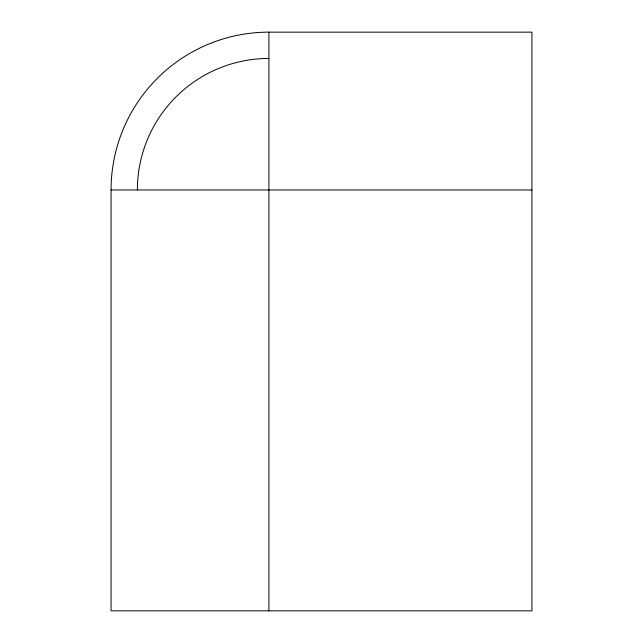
<?xml version="1.0" encoding="UTF-8"?>
<svg xmlns="http://www.w3.org/2000/svg" width="643" height="643" viewBox="0 0 643 643"><rect width="100%" height="100%" fill="white"/><g stroke="black" fill="none" stroke-linecap="round" stroke-linejoin="round"><path stroke-width="0.96" d="M268.895 32.15L531.938 32.15L531.938 610.85L111.062 610.85L111.062 189.974A157.824 157.824 0 0 1 268.895 32.15L268.895 610.85M111.062 189.974L531.938 189.974M137.369 189.974A131.526 131.526 0 0 1 268.895 58.457"/></g></svg>
